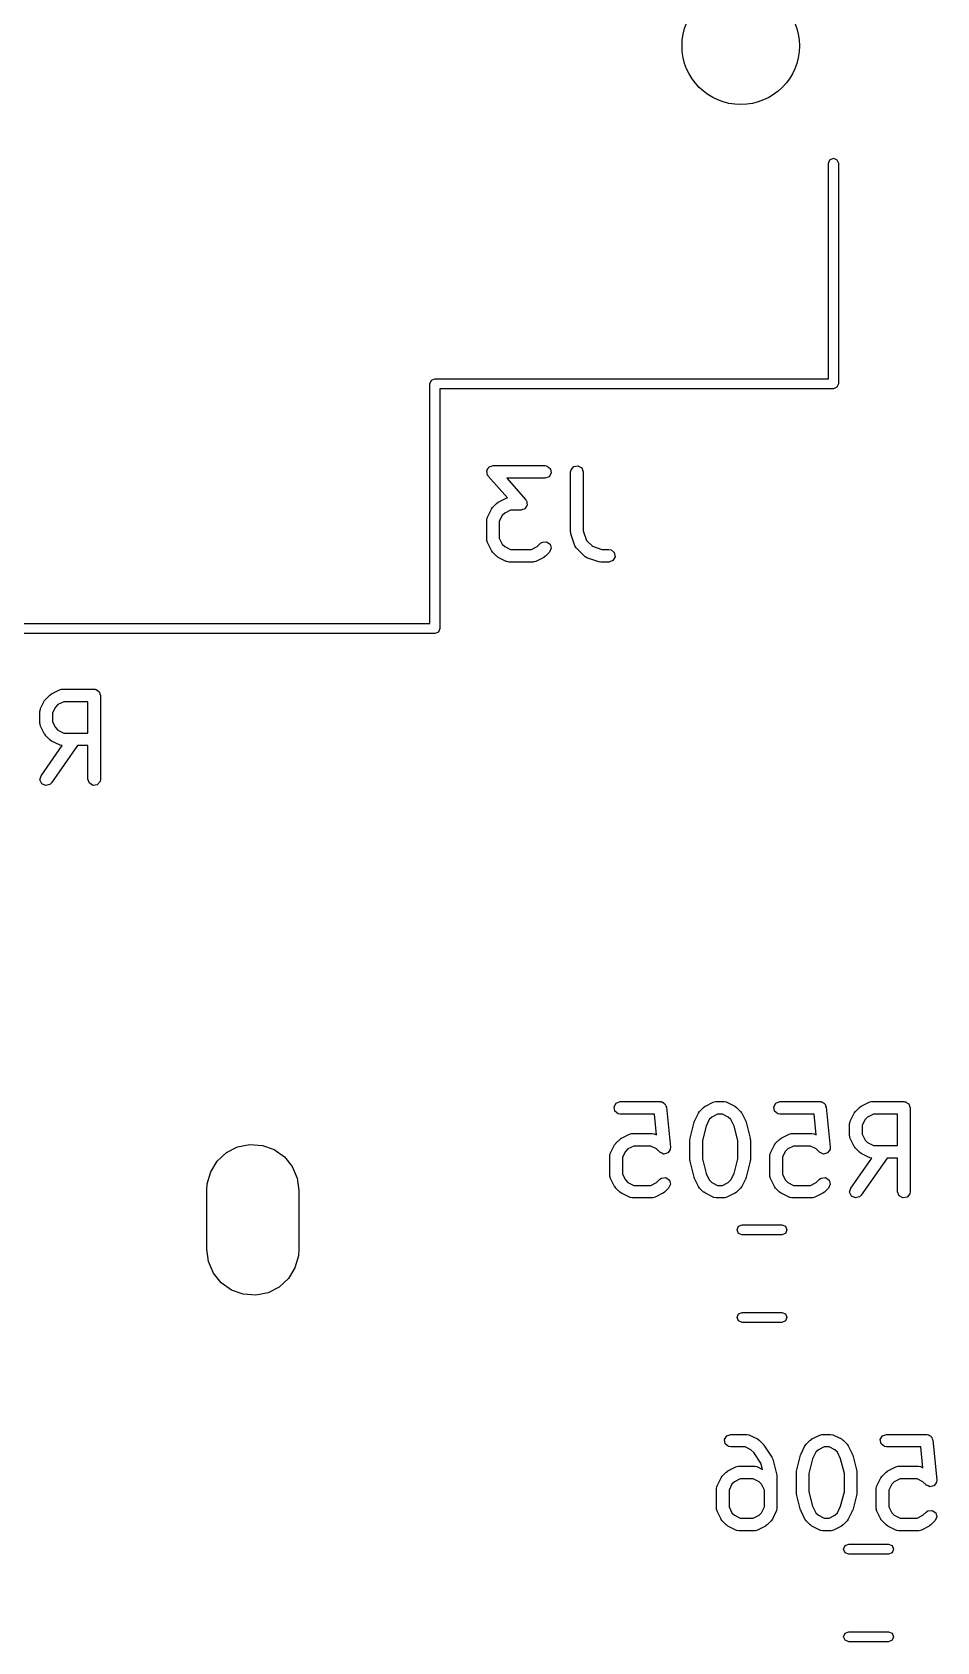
# Model space of a CAD drawing. Extents: x 109 to 192, y -153 to -42.
# Drawn here: x 122.11 to 132.89, y -81.35 to -62.15 of the extents above; entities that cross this region are included whole.
import ezdxf

# ---------------------------------------------------------------- set-up
doc = ezdxf.new("R2010")
doc.units = 0
doc.layers.add('BLACK', color=7, linetype='CONTINUOUS')

msp = doc.modelspace()

# ---------------------------------------------------------------- linework, layer by layer
at = {"layer": 'BLACK', "linetype": 'CONTINUOUS'}
for p, q in [((131.601, -63.715), (131.619, -63.6726)), ((131.601, -66.285), (131.601, -63.715)), ((131.619, -63.6726), (131.661, -63.655)), ((131.661, -63.655), (131.703, -63.6726)), ((131.703, -63.6726), (131.721, -63.715)), ((131.721, -63.715), (131.721, -66.345)), ((126.851, -66.345), (126.869, -66.3026)), ((126.851, -69.205), (126.851, -66.345)), ((126.869, -66.3026), (126.911, -66.285)), ((126.911, -66.285), (131.601, -66.285)), ((131.661, -66.405), (126.971, -66.405)), ((126.971, -66.405), (126.971, -69.265)), ((131.703, -66.3874), (131.661, -66.405)), ((131.721, -66.345), (131.703, -66.3874)), ((127.529, -67.3844), (127.532, -67.3792)), ((127.533, -67.4043), (127.529, -67.3844)), ((127.532, -67.3732), (127.545, -67.3574)), ((127.532, -67.3792), (127.532, -67.3732)), ((127.545, -67.3574), (127.555, -67.3399)), ((127.555, -67.3399), (127.561, -67.3379)), ((127.561, -67.3379), (127.564, -67.3332)), ((127.564, -67.3332), (127.584, -67.3293)), ((127.584, -67.3293), (127.603, -67.3224)), ((127.603, -67.3224), (128.222, -67.3224)), ((128.222, -67.3224), (128.248, -67.3269)), ((128.248, -67.3269), (128.287, -67.3599)), ((128.287, -67.3599), (128.296, -67.4104)), ((128.528, -67.3974), (128.533, -67.3717)), ((128.528, -68.1117), (128.528, -67.3974)), ((128.533, -67.3717), (128.566, -67.3324)), ((128.566, -67.3324), (128.616, -67.3235)), ((128.616, -67.3235), (128.661, -67.3492)), ((128.661, -67.3492), (128.678, -67.3974)), ((128.678, -67.3974), (128.678, -68.0995)), ((127.533, -67.4245), (127.533, -67.4043)), ((127.538, -67.4318), (127.533, -67.4245)), ((127.538, -67.4349), (127.538, -67.4318)), ((127.541, -67.4371), (127.538, -67.4349)), ((127.547, -67.4468), (127.541, -67.4371)), ((127.775, -67.707), (127.547, -67.4468)), ((128.222, -67.4724), (127.769, -67.4724)), ((127.769, -67.4724), (127.993, -67.7289)), ((128.271, -67.4548), (128.222, -67.4724)), ((128.296, -67.4104), (128.271, -67.4548)), ((127.598, -67.8205), (127.646, -67.7729)), ((127.646, -67.7729), (127.664, -67.7601)), ((127.664, -67.7601), (127.665, -67.7589)), ((127.665, -67.7589), (127.76, -67.7113)), ((127.76, -67.7113), (127.775, -67.707)), ((127.993, -67.7289), (127.999, -67.7386)), ((127.999, -67.7386), (128.002, -67.7408)), ((128.002, -67.7408), (128.002, -67.7439)), ((128.002, -67.7439), (128.007, -67.7512)), ((128.007, -67.7512), (128.007, -67.7714)), ((128.007, -67.7714), (128.011, -67.7914)), ((127.528, -67.9688), (127.533, -67.9432)), ((127.528, -68.2069), (127.528, -67.9688)), ((127.533, -67.9432), (127.536, -67.9397)), ((127.536, -67.9353), (127.584, -67.84)), ((127.536, -67.9397), (127.536, -67.9353)), ((127.584, -67.84), (127.597, -67.822)), ((127.597, -67.822), (127.598, -67.8205)), ((127.713, -67.918), (127.678, -67.9865)), ((127.743, -67.8876), (127.713, -67.918)), ((127.812, -67.8533), (127.743, -67.8876)), ((127.937, -67.8533), (127.812, -67.8533)), ((127.956, -67.8464), (127.937, -67.8533)), ((127.976, -67.8425), (127.956, -67.8464)), ((127.979, -67.8378), (127.976, -67.8425)), ((127.985, -67.8358), (127.979, -67.8378)), ((127.995, -67.8183), (127.985, -67.8358)), ((128.008, -67.8025), (127.995, -67.8183)), ((128.011, -67.7914), (128.008, -67.7965)), ((128.008, -67.7965), (128.008, -67.8025)), ((127.678, -67.9865), (127.678, -68.1892)), ((128.529, -68.1132), (128.528, -68.1117)), ((128.532, -68.1354), (128.529, -68.1132)), ((128.58, -68.2782), (128.532, -68.1354)), ((128.678, -68.0995), (128.717, -68.214)), ((127.53, -68.2111), (127.528, -68.2069)), ((127.529, -68.2155), (127.53, -68.2111)), ((127.536, -68.2404), (127.529, -68.2155)), ((127.584, -68.3357), (127.536, -68.2404)), ((127.585, -68.3368), (127.584, -68.3357)), ((127.598, -68.3552), (127.585, -68.3368)), ((127.646, -68.4028), (127.598, -68.3552)), ((127.678, -68.1892), (127.713, -68.2577)), ((127.713, -68.2577), (127.743, -68.2881)), ((127.743, -68.2881), (127.812, -68.3224)), ((127.812, -68.3224), (128.062, -68.3224)), ((128.062, -68.3224), (128.13, -68.2881)), ((128.13, -68.2881), (128.169, -68.2491)), ((128.169, -68.2491), (128.191, -68.2342)), ((128.191, -68.2342), (128.242, -68.2297)), ((128.275, -68.3552), (128.228, -68.4028)), ((128.242, -68.2297), (128.284, -68.2591)), ((128.297, -68.3087), (128.275, -68.3552)), ((128.284, -68.2591), (128.297, -68.3087)), ((128.583, -68.2818), (128.58, -68.2782)), ((128.583, -68.2862), (128.583, -68.2818)), ((128.598, -68.3076), (128.583, -68.2862)), ((128.693, -68.4028), (128.598, -68.3076)), ((128.717, -68.214), (128.787, -68.2842)), ((128.787, -68.2842), (128.901, -68.3224)), ((128.901, -68.3224), (128.984, -68.3224)), ((128.984, -68.3224), (129.01, -68.3269)), ((129.01, -68.3269), (129.049, -68.3599)), ((129.049, -68.3599), (129.058, -68.4104)), ((127.647, -68.4035), (127.646, -68.4028)), ((127.665, -68.4168), (127.647, -68.4035)), ((127.76, -68.4645), (127.665, -68.4168)), ((127.765, -68.465), (127.76, -68.4645)), ((127.768, -68.4679), (127.765, -68.465)), ((127.794, -68.4724), (127.768, -68.4679)), ((128.08, -68.4724), (127.794, -68.4724)), ((128.084, -68.4708), (128.08, -68.4724)), ((128.088, -68.4719), (128.084, -68.4708)), ((128.113, -68.4645), (128.088, -68.4719)), ((128.208, -68.4168), (128.113, -68.4645)), ((128.209, -68.4157), (128.208, -68.4168)), ((128.228, -68.4028), (128.209, -68.4157)), ((128.697, -68.4047), (128.693, -68.4028)), ((128.7, -68.4085), (128.697, -68.4047)), ((128.722, -68.4209), (128.7, -68.4085)), ((128.865, -68.4685), (128.722, -68.4209)), ((128.867, -68.4685), (128.865, -68.4685)), ((128.889, -68.4724), (128.867, -68.4685)), ((128.984, -68.4724), (128.889, -68.4724)), ((129.032, -68.4548), (128.984, -68.4724)), ((129.058, -68.4104), (129.032, -68.4548)), ((118.031, -69.205), (126.851, -69.205)), ((126.953, -69.3074), (126.911, -69.325)), ((126.971, -69.265), (126.953, -69.3074)), ((126.911, -69.325), (118.011, -69.325)), ((122.272, -70.1066), (122.319, -70.059)), ((122.319, -70.059), (122.338, -70.0461)), ((122.338, -70.0461), (122.339, -70.0449)), ((122.339, -70.0449), (122.434, -69.9973)), ((122.434, -69.9973), (122.459, -69.9899)), ((122.459, -69.9899), (122.463, -69.9909)), ((122.463, -69.9909), (122.468, -69.9894)), ((122.468, -69.9894), (122.848, -69.9894)), ((122.848, -69.9894), (122.858, -69.9911)), ((122.858, -69.9911), (122.861, -69.9905)), ((122.861, -69.9905), (122.864, -69.9922)), ((122.864, -69.9922), (122.874, -69.9939)), ((122.874, -69.9939), (122.889, -70.0064)), ((122.889, -70.0064), (122.906, -70.0162)), ((122.906, -70.0162), (122.908, -70.0225)), ((122.908, -70.0225), (122.913, -70.0269)), ((122.913, -70.0269), (122.917, -70.0461)), ((122.917, -70.0461), (122.923, -70.0644)), ((122.923, -70.0644), (122.923, -71.0644)), ((122.202, -70.2549), (122.207, -70.2292)), ((122.202, -70.3977), (122.202, -70.2549)), ((122.207, -70.2292), (122.209, -70.2258)), ((122.209, -70.2258), (122.21, -70.2213)), ((122.21, -70.2213), (122.258, -70.1261)), ((122.258, -70.1261), (122.271, -70.1081)), ((122.271, -70.1081), (122.272, -70.1066)), ((122.386, -70.204), (122.352, -70.2726)), ((122.352, -70.2726), (122.352, -70.38)), ((122.417, -70.1736), (122.386, -70.204)), ((122.485, -70.1394), (122.417, -70.1736)), ((122.773, -70.1394), (122.485, -70.1394)), ((122.773, -70.5132), (122.773, -70.1394)), ((122.204, -70.4019), (122.202, -70.3977)), ((122.203, -70.4063), (122.204, -70.4019)), ((122.21, -70.4313), (122.203, -70.4063)), ((122.258, -70.5265), (122.21, -70.4313)), ((122.352, -70.38), (122.386, -70.4485)), ((122.386, -70.4485), (122.417, -70.4789)), ((122.216, -71.0214), (122.466, -70.663)), ((122.259, -70.5276), (122.258, -70.5265)), ((122.272, -70.546), (122.259, -70.5276)), ((122.319, -70.5936), (122.272, -70.546)), ((122.321, -70.5943), (122.319, -70.5936)), ((122.339, -70.6077), (122.321, -70.5943)), ((122.649, -70.6632), (122.338, -71.1074)), ((122.434, -70.6553), (122.339, -70.6077)), ((122.417, -70.4789), (122.485, -70.5132)), ((122.438, -70.6558), (122.434, -70.6553)), ((122.442, -70.6587), (122.438, -70.6558)), ((122.466, -70.663), (122.442, -70.6587)), ((122.485, -70.5132), (122.773, -70.5132)), ((122.773, -70.6632), (122.649, -70.6632)), ((122.773, -71.0644), (122.773, -70.6632)), ((122.202, -71.0709), (122.216, -71.0214)), ((122.224, -71.1174), (122.202, -71.0709)), ((122.271, -71.1391), (122.224, -71.1174)), ((122.32, -71.1258), (122.271, -71.1391)), ((122.338, -71.1074), (122.32, -71.1258)), ((122.791, -71.1126), (122.773, -71.0644)), ((122.835, -71.1382), (122.791, -71.1126)), ((122.886, -71.1293), (122.835, -71.1382)), ((122.919, -71.09), (122.886, -71.1293)), ((122.923, -71.0644), (122.919, -71.09)), ((129.046, -74.9714), (129.071, -74.9269)), ((129.055, -75.0219), (129.046, -74.9714)), ((129.094, -75.0549), (129.055, -75.0219)), ((129.071, -74.9269), (129.12, -74.9094)), ((129.12, -75.0594), (129.094, -75.0549)), ((129.12, -74.9094), (129.596, -74.9094)), ((129.528, -75.0594), (129.12, -75.0594)), ((129.553, -75.3076), (129.528, -75.0594)), ((129.596, -74.9094), (129.6, -74.9101)), ((129.6, -74.9101), (129.601, -74.9096)), ((129.601, -74.9096), (129.604, -74.9109)), ((129.604, -74.9109), (129.621, -74.9139)), ((129.621, -74.9139), (129.634, -74.9241)), ((129.634, -74.9241), (129.648, -74.9307)), ((129.648, -74.9307), (129.653, -74.9401)), ((129.653, -74.9401), (129.661, -74.9469)), ((129.661, -74.9469), (129.663, -74.9626)), ((129.663, -74.9626), (129.67, -74.9769)), ((129.67, -74.9769), (129.718, -75.4531)), ((130.005, -75.1413), (130.052, -75.0461)), ((130.052, -75.0461), (130.066, -75.0281)), ((130.066, -75.0266), (130.114, -74.979)), ((130.066, -75.0281), (130.066, -75.0266)), ((130.114, -74.979), (130.132, -74.9661)), ((130.132, -74.9661), (130.134, -74.9649)), ((130.134, -74.9649), (130.229, -74.9173)), ((130.28, -75.0594), (130.212, -75.0936)), ((130.229, -74.9173), (130.254, -74.9099)), ((130.254, -74.9099), (130.258, -74.9109)), ((130.258, -74.9109), (130.262, -74.9094)), ((130.262, -74.9094), (130.358, -74.9094)), ((130.34, -75.0594), (130.28, -75.0594)), ((130.408, -75.0936), (130.34, -75.0594)), ((130.358, -74.9094), (130.383, -74.9139)), ((130.383, -74.9139), (130.387, -74.9168)), ((130.387, -74.9168), (130.391, -74.9173)), ((130.391, -74.9173), (130.486, -74.9649)), ((130.486, -74.9649), (130.504, -74.9783)), ((130.504, -74.9783), (130.506, -74.979)), ((130.506, -74.979), (130.554, -75.0266)), ((130.554, -75.0266), (130.566, -75.045)), ((130.566, -75.045), (130.568, -75.0461)), ((130.568, -75.0461), (130.615, -75.1413)), ((130.95, -74.9714), (130.976, -74.9269)), ((130.959, -75.0219), (130.95, -74.9714)), ((130.999, -75.0549), (130.959, -75.0219)), ((130.976, -74.9269), (131.024, -74.9094)), ((131.024, -75.0594), (130.999, -75.0549)), ((131.024, -74.9094), (131.5, -74.9094)), ((131.433, -75.0594), (131.024, -75.0594)), ((131.457, -75.3076), (131.433, -75.0594)), ((131.5, -74.9094), (131.504, -74.9101)), ((131.504, -74.9101), (131.506, -74.9096)), ((131.506, -74.9096), (131.509, -74.9109)), ((131.509, -74.9109), (131.526, -74.9139)), ((131.526, -74.9139), (131.538, -74.9241)), ((131.538, -74.9241), (131.553, -74.9307)), ((131.553, -74.9307), (131.557, -74.9401)), ((131.557, -74.9401), (131.565, -74.9469)), ((131.565, -74.9469), (131.568, -74.9626)), ((131.568, -74.9626), (131.575, -74.9769)), ((131.575, -74.9769), (131.623, -75.4531)), ((131.862, -75.1413), (131.91, -75.0461)), ((131.91, -75.0461), (131.923, -75.0281)), ((131.923, -75.0281), (131.924, -75.0266)), ((131.924, -75.0266), (131.971, -74.979)), ((131.971, -74.979), (131.99, -74.9661)), ((131.99, -74.9661), (131.991, -74.9649)), ((131.991, -74.9649), (132.086, -74.9173)), ((132.137, -75.0594), (132.069, -75.0936)), ((132.086, -74.9173), (132.111, -74.9099)), ((132.111, -74.9099), (132.115, -74.9109)), ((132.115, -74.9109), (132.12, -74.9094)), ((132.12, -74.9094), (132.5, -74.9094)), ((132.425, -75.0594), (132.137, -75.0594)), ((132.425, -75.4332), (132.425, -75.0594)), ((132.5, -74.9094), (132.51, -74.9111)), ((132.51, -74.9111), (132.513, -74.9105)), ((132.513, -74.9105), (132.516, -74.9122)), ((132.516, -74.9122), (132.526, -74.9139)), ((132.526, -74.9139), (132.541, -74.9264)), ((132.541, -74.9264), (132.558, -74.9362)), ((132.558, -74.9362), (132.56, -74.9425)), ((132.56, -74.9425), (132.565, -74.9469)), ((132.565, -74.9469), (132.569, -74.9661)), ((132.569, -74.9661), (132.575, -74.9844)), ((132.575, -74.9844), (132.575, -75.9844)), ((129.952, -75.3471), (129.999, -75.1567)), ((129.999, -75.1567), (130.004, -75.1448)), ((130.004, -75.1448), (130.005, -75.1413)), ((130.143, -75.201), (130.099, -75.3746)), ((130.181, -75.124), (130.143, -75.201)), ((130.212, -75.0936), (130.181, -75.124)), ((130.439, -75.124), (130.408, -75.0936)), ((130.477, -75.201), (130.439, -75.124)), ((130.521, -75.3746), (130.477, -75.201)), ((130.615, -75.1413), (130.619, -75.1537)), ((130.619, -75.1537), (130.621, -75.1567)), ((130.621, -75.1567), (130.668, -75.3471)), ((131.854, -75.1749), (131.859, -75.1492)), ((131.854, -75.3177), (131.854, -75.1749)), ((131.859, -75.1492), (131.861, -75.1458)), ((131.861, -75.1458), (131.862, -75.1413)), ((132.038, -75.124), (132.004, -75.1926)), ((132.004, -75.1926), (132.004, -75.3)), ((132.069, -75.0936), (132.038, -75.124)), ((124.426, -75.5184), (124.559, -75.4506)), ((124.559, -75.4506), (124.705, -75.4211)), ((124.705, -75.4211), (124.854, -75.432)), ((124.854, -75.432), (124.995, -75.4826)), ((129.005, -75.5223), (129.052, -75.427)), ((129.052, -75.427), (129.066, -75.409)), ((129.066, -75.4075), (129.114, -75.3599)), ((129.066, -75.409), (129.066, -75.4075)), ((129.114, -75.3599), (129.132, -75.3471)), ((129.132, -75.3471), (129.134, -75.3459)), ((129.134, -75.3459), (129.229, -75.2983)), ((129.28, -75.4403), (129.212, -75.4746)), ((129.229, -75.2983), (129.254, -75.2908)), ((129.254, -75.2908), (129.258, -75.2919)), ((129.258, -75.2919), (129.262, -75.2903)), ((129.262, -75.2903), (129.5, -75.2903)), ((129.483, -75.4403), (129.28, -75.4403)), ((129.551, -75.4746), (129.483, -75.4403)), ((129.5, -75.2903), (129.526, -75.2949)), ((129.526, -75.2949), (129.53, -75.2977)), ((129.53, -75.2977), (129.534, -75.2983)), ((129.534, -75.2983), (129.553, -75.3076)), ((129.718, -75.4531), (129.716, -75.4791)), ((129.949, -75.3653), (129.952, -75.3506)), ((129.949, -75.6034), (129.949, -75.3653)), ((129.952, -75.3506), (129.952, -75.3471)), ((130.099, -75.3746), (130.099, -75.5942)), ((130.521, -75.5942), (130.521, -75.3746)), ((130.668, -75.3471), (130.67, -75.3621)), ((130.67, -75.3621), (130.671, -75.3653)), ((130.671, -75.3653), (130.671, -75.6034)), ((130.91, -75.5223), (130.957, -75.427)), ((130.957, -75.427), (130.971, -75.409)), ((130.971, -75.4075), (131.019, -75.3599)), ((130.971, -75.409), (130.971, -75.4075)), ((131.019, -75.3599), (131.037, -75.3471)), ((131.037, -75.3471), (131.038, -75.3459)), ((131.038, -75.3459), (131.134, -75.2983)), ((131.185, -75.4403), (131.116, -75.4746)), ((131.134, -75.2983), (131.159, -75.2908)), ((131.159, -75.2908), (131.163, -75.2919)), ((131.163, -75.2919), (131.167, -75.2903)), ((131.167, -75.2903), (131.405, -75.2903)), ((131.388, -75.4403), (131.185, -75.4403)), ((131.456, -75.4746), (131.388, -75.4403)), ((131.405, -75.2903), (131.431, -75.2949)), ((131.431, -75.2949), (131.434, -75.2977)), ((131.434, -75.2977), (131.439, -75.2983)), ((131.439, -75.2983), (131.457, -75.3076)), ((131.623, -75.4531), (131.621, -75.4791)), ((131.856, -75.3219), (131.854, -75.3177)), ((131.855, -75.3263), (131.856, -75.3219)), ((131.862, -75.3513), (131.855, -75.3263)), ((131.91, -75.4465), (131.862, -75.3513)), ((131.911, -75.4476), (131.91, -75.4465)), ((131.924, -75.466), (131.911, -75.4476)), ((131.971, -75.5136), (131.924, -75.466)), ((132.004, -75.3), (132.038, -75.3685)), ((132.038, -75.3685), (132.069, -75.3989)), ((132.069, -75.3989), (132.137, -75.4332)), ((132.137, -75.4332), (132.425, -75.4332)), ((124.238, -75.7463), (124.316, -75.6194)), ((124.316, -75.6194), (124.426, -75.5184)), ((124.995, -75.4826), (125.117, -75.5691)), ((125.117, -75.5691), (125.21, -75.6851)), ((128.997, -75.5558), (129.001, -75.5302)), ((128.997, -75.7939), (128.997, -75.5558)), ((129.001, -75.5302), (129.004, -75.5267)), ((129.004, -75.5267), (129.005, -75.5223)), ((129.181, -75.505), (129.147, -75.5735)), ((129.147, -75.5735), (129.147, -75.7762)), ((129.212, -75.4746), (129.181, -75.505)), ((129.59, -75.5136), (129.551, -75.4746)), ((129.591, -75.5138), (129.59, -75.5136)), ((129.591, -75.5143), (129.591, -75.5138)), ((129.614, -75.5246), (129.591, -75.5143)), ((129.637, -75.5353), (129.614, -75.5246)), ((129.638, -75.5354), (129.637, -75.5352)), ((129.637, -75.5352), (129.637, -75.5353)), ((129.662, -75.5285), (129.638, -75.5354)), ((129.686, -75.522), (129.662, -75.5285)), ((129.687, -75.5216), (129.686, -75.522)), ((129.701, -75.5006), (129.687, -75.5215)), ((129.687, -75.5215), (129.687, -75.5216)), ((129.716, -75.48), (129.701, -75.5006)), ((129.716, -75.4791), (129.716, -75.4795)), ((129.716, -75.4795), (129.716, -75.48)), ((129.95, -75.6067), (129.949, -75.6034)), ((129.952, -75.6216), (129.95, -75.6067)), ((129.999, -75.8121), (129.952, -75.6216)), ((130.099, -75.5942), (130.143, -75.7677)), ((130.477, -75.7677), (130.521, -75.5942)), ((130.668, -75.6216), (130.621, -75.8121)), ((130.671, -75.6034), (130.668, -75.6182)), ((130.668, -75.6182), (130.668, -75.6216)), ((130.902, -75.5558), (130.906, -75.5302)), ((130.902, -75.7939), (130.902, -75.5558)), ((130.906, -75.5302), (130.909, -75.5267)), ((130.909, -75.5267), (130.91, -75.5223)), ((131.086, -75.505), (131.052, -75.5735)), ((131.052, -75.5735), (131.052, -75.7762)), ((131.116, -75.4746), (131.086, -75.505)), ((131.495, -75.5136), (131.456, -75.4746)), ((131.496, -75.5138), (131.495, -75.5136)), ((131.496, -75.5143), (131.496, -75.5138)), ((131.519, -75.5246), (131.496, -75.5143)), ((131.542, -75.5353), (131.519, -75.5246)), ((131.567, -75.5285), (131.542, -75.5354)), ((131.542, -75.5354), (131.542, -75.5352)), ((131.542, -75.5352), (131.542, -75.5353)), ((131.591, -75.522), (131.567, -75.5285)), ((131.592, -75.5215), (131.591, -75.5216)), ((131.591, -75.5216), (131.591, -75.522)), ((131.606, -75.5006), (131.592, -75.5215)), ((131.621, -75.48), (131.606, -75.5006)), ((131.621, -75.4791), (131.62, -75.4795)), ((131.62, -75.4795), (131.621, -75.48)), ((131.868, -75.9414), (132.118, -75.583)), ((131.973, -75.5143), (131.971, -75.5136)), ((131.991, -75.5277), (131.973, -75.5143)), ((132.301, -75.5832), (131.99, -76.0274)), ((132.086, -75.5753), (131.991, -75.5277)), ((132.09, -75.5758), (132.086, -75.5753)), ((132.094, -75.5787), (132.09, -75.5758)), ((132.118, -75.583), (132.094, -75.5787)), ((132.425, -75.5832), (132.301, -75.5832)), ((132.425, -75.9844), (132.425, -75.5832)), ((124.196, -75.8897), (124.238, -75.7463)), ((125.21, -75.6851), (125.27, -75.8221)), ((125.27, -75.8221), (125.29, -75.97)), ((128.998, -75.7981), (128.997, -75.7939)), ((128.997, -75.8025), (128.998, -75.7981)), ((129.005, -75.8274), (128.997, -75.8025)), ((129.052, -75.9227), (129.005, -75.8274)), ((129.147, -75.7762), (129.181, -75.8447)), ((129.181, -75.8447), (129.212, -75.8751)), ((129.551, -75.8751), (129.59, -75.8361)), ((129.59, -75.8361), (129.612, -75.8212)), ((129.612, -75.8212), (129.663, -75.8167)), ((129.663, -75.8167), (129.705, -75.8461)), ((129.705, -75.8461), (129.718, -75.8957)), ((130.001, -75.815), (129.999, -75.8121)), ((130.005, -75.8274), (130.001, -75.815)), ((130.052, -75.9227), (130.005, -75.8274)), ((130.143, -75.7677), (130.181, -75.8447)), ((130.181, -75.8447), (130.212, -75.8751)), ((130.408, -75.8751), (130.439, -75.8447)), ((130.439, -75.8447), (130.477, -75.7677)), ((130.615, -75.8274), (130.568, -75.9227)), ((130.616, -75.8239), (130.615, -75.8274)), ((130.621, -75.8121), (130.616, -75.8239)), ((130.903, -75.7981), (130.902, -75.7939)), ((130.902, -75.8025), (130.903, -75.7981)), ((130.91, -75.8274), (130.902, -75.8025)), ((130.957, -75.9227), (130.91, -75.8274)), ((131.052, -75.7762), (131.086, -75.8447)), ((131.086, -75.8447), (131.116, -75.8751)), ((131.456, -75.8751), (131.495, -75.8361)), ((131.495, -75.8361), (131.516, -75.8212)), ((131.516, -75.8212), (131.568, -75.8167)), ((131.568, -75.8167), (131.61, -75.8461)), ((131.61, -75.8461), (131.623, -75.8957)), ((124.19, -75.97), (124.196, -75.8897)), ((124.19, -76.67), (124.19, -75.97)), ((125.29, -75.97), (125.29, -76.67)), ((129.054, -75.9238), (129.052, -75.9227)), ((129.066, -75.9422), (129.054, -75.9238)), ((129.114, -75.9898), (129.066, -75.9422)), ((129.116, -75.9905), (129.114, -75.9898)), ((129.134, -76.0038), (129.116, -75.9905)), ((129.229, -76.0515), (129.134, -76.0038)), ((129.212, -75.8751), (129.28, -75.9094)), ((129.28, -75.9094), (129.483, -75.9094)), ((129.483, -75.9094), (129.551, -75.8751)), ((129.629, -76.0038), (129.534, -76.0515)), ((129.63, -76.0027), (129.629, -76.0038)), ((129.649, -75.9898), (129.63, -76.0027)), ((129.696, -75.9422), (129.649, -75.9898)), ((129.718, -75.8957), (129.696, -75.9422)), ((130.054, -75.9238), (130.052, -75.9227)), ((130.066, -75.9422), (130.054, -75.9238)), ((130.114, -75.9898), (130.066, -75.9422)), ((130.116, -75.9905), (130.114, -75.9898)), ((130.134, -76.0038), (130.116, -75.9905)), ((130.229, -76.0515), (130.134, -76.0038)), ((130.212, -75.8751), (130.28, -75.9094)), ((130.28, -75.9094), (130.34, -75.9094)), ((130.34, -75.9094), (130.408, -75.8751)), ((130.486, -76.0038), (130.391, -76.0515)), ((130.488, -76.0027), (130.486, -76.0038)), ((130.506, -75.9898), (130.488, -76.0027)), ((130.554, -75.9422), (130.506, -75.9898)), ((130.568, -75.9227), (130.554, -75.9407)), ((130.554, -75.9407), (130.554, -75.9422)), ((130.958, -75.9238), (130.957, -75.9227)), ((130.971, -75.9422), (130.958, -75.9238)), ((131.019, -75.9898), (130.971, -75.9422)), ((131.02, -75.9905), (131.019, -75.9898)), ((131.038, -76.0038), (131.02, -75.9905)), ((131.134, -76.0515), (131.038, -76.0038)), ((131.116, -75.8751), (131.185, -75.9094)), ((131.185, -75.9094), (131.388, -75.9094)), ((131.388, -75.9094), (131.456, -75.8751)), ((131.534, -76.0038), (131.439, -76.0515)), ((131.535, -76.0027), (131.534, -76.0038)), ((131.554, -75.9898), (131.535, -76.0027)), ((131.601, -75.9422), (131.554, -75.9898)), ((131.623, -75.8957), (131.601, -75.9422)), ((131.854, -75.9909), (131.868, -75.9414)), ((131.876, -76.0374), (131.854, -75.9909)), ((131.923, -76.0591), (131.876, -76.0374)), ((131.99, -76.0274), (131.972, -76.0458)), ((132.443, -76.0326), (132.425, -75.9844)), ((132.487, -76.0582), (132.443, -76.0326)), ((132.571, -76.01), (132.538, -76.0493)), ((132.575, -75.9844), (132.571, -76.01)), ((129.233, -76.052), (129.229, -76.0515)), ((129.237, -76.0549), (129.233, -76.052)), ((129.262, -76.0594), (129.237, -76.0549)), ((129.5, -76.0594), (129.262, -76.0594)), ((129.505, -76.0578), (129.5, -76.0594)), ((129.509, -76.0589), (129.505, -76.0578)), ((129.534, -76.0515), (129.509, -76.0589)), ((130.233, -76.052), (130.229, -76.0515)), ((130.237, -76.0549), (130.233, -76.052)), ((130.262, -76.0594), (130.237, -76.0549)), ((130.358, -76.0594), (130.262, -76.0594)), ((130.362, -76.0578), (130.358, -76.0594)), ((130.366, -76.0589), (130.362, -76.0578)), ((130.391, -76.0515), (130.366, -76.0589)), ((131.138, -76.052), (131.134, -76.0515)), ((131.141, -76.0549), (131.138, -76.052)), ((131.167, -76.0594), (131.141, -76.0549)), ((131.405, -76.0594), (131.167, -76.0594)), ((131.409, -76.0578), (131.405, -76.0594)), ((131.414, -76.0589), (131.409, -76.0578)), ((131.439, -76.0515), (131.414, -76.0589)), ((131.972, -76.0458), (131.923, -76.0591)), ((132.538, -76.0493), (132.487, -76.0582)), ((130.513, -76.4395), (130.53, -76.3971)), ((130.53, -76.3971), (130.573, -76.3795)), ((130.573, -76.3795), (131.047, -76.3795)), ((131.047, -76.3795), (131.09, -76.3971)), ((131.09, -76.3971), (131.107, -76.4395)), ((130.53, -76.4819), (130.513, -76.4395)), ((130.573, -76.4995), (130.53, -76.4819)), ((131.047, -76.4995), (130.573, -76.4995)), ((131.09, -76.4819), (131.047, -76.4995)), ((131.107, -76.4395), (131.09, -76.4819)), ((124.21, -76.8179), (124.19, -76.67)), ((125.284, -76.7503), (125.242, -76.8937)), ((125.29, -76.67), (125.284, -76.7503)), ((124.27, -76.9549), (124.21, -76.8179)), ((124.363, -77.0709), (124.27, -76.9549)), ((125.242, -76.8937), (125.164, -77.0206)), ((124.485, -77.1574), (124.363, -77.0709)), ((124.626, -77.208), (124.485, -77.1574)), ((124.921, -77.1894), (124.775, -77.2189)), ((125.054, -77.1216), (124.921, -77.1894)), ((125.164, -77.0206), (125.054, -77.1216)), ((124.775, -77.2189), (124.626, -77.208)), ((130.513, -77.4845), (130.53, -77.4421)), ((130.53, -77.5269), (130.513, -77.4845)), ((130.53, -77.4421), (130.573, -77.4245)), ((130.573, -77.5445), (130.53, -77.5269)), ((130.573, -77.4245), (131.047, -77.4245)), ((131.047, -77.5445), (130.573, -77.5445)), ((131.047, -77.4245), (131.09, -77.4421)), ((131.09, -77.5269), (131.047, -77.5445)), ((131.09, -77.4421), (131.107, -77.4845)), ((131.107, -77.4845), (131.09, -77.5269)), ((130.363, -78.9414), (130.389, -78.8969)), ((130.389, -78.8969), (130.437, -78.8794)), ((130.437, -78.8794), (130.628, -78.8794)), ((130.628, -78.8794), (130.653, -78.8839)), ((130.653, -78.8839), (130.657, -78.8868)), ((130.657, -78.8868), (130.661, -78.8873)), ((130.661, -78.8873), (130.756, -78.9349)), ((131.404, -78.9349), (131.499, -78.8873)), ((131.499, -78.8873), (131.524, -78.8799)), ((131.524, -78.8799), (131.528, -78.8809)), ((131.528, -78.8809), (131.532, -78.8794)), ((131.532, -78.8794), (131.628, -78.8794)), ((131.628, -78.8794), (131.653, -78.8839)), ((131.653, -78.8839), (131.657, -78.8868)), ((131.657, -78.8868), (131.661, -78.8873)), ((131.661, -78.8873), (131.756, -78.9349)), ((132.22, -78.9414), (132.246, -78.8969)), ((132.246, -78.8969), (132.294, -78.8794)), ((132.294, -78.8794), (132.77, -78.8794)), ((132.77, -78.8794), (132.774, -78.8801)), ((132.774, -78.8801), (132.776, -78.8796)), ((132.776, -78.8796), (132.779, -78.8809)), ((132.779, -78.8809), (132.796, -78.8839)), ((132.796, -78.8839), (132.808, -78.8941)), ((132.808, -78.8941), (132.823, -78.9007)), ((132.823, -78.9007), (132.827, -78.9101)), ((132.827, -78.9101), (132.835, -78.9169)), ((132.835, -78.9169), (132.838, -78.9326)), ((130.372, -78.9919), (130.363, -78.9414)), ((130.411, -79.0249), (130.372, -78.9919)), ((130.437, -79.0294), (130.411, -79.0249)), ((130.61, -79.0294), (130.437, -79.0294)), ((130.678, -79.0636), (130.61, -79.0294)), ((130.712, -79.0974), (130.678, -79.0636)), ((130.796, -79.2233), (130.712, -79.0974)), ((130.756, -78.9349), (130.774, -78.9483)), ((130.774, -78.9483), (130.776, -78.949)), ((130.776, -78.949), (130.824, -78.9966)), ((130.824, -78.9966), (130.83, -79.0059)), ((130.83, -79.0059), (130.833, -79.008)), ((130.833, -79.008), (130.928, -79.1509)), ((131.269, -79.1267), (131.274, -79.1148)), ((131.274, -79.1148), (131.275, -79.1113)), ((131.275, -79.1113), (131.322, -79.0161)), ((131.322, -79.0161), (131.336, -78.9981)), ((131.336, -78.9966), (131.384, -78.949)), ((131.336, -78.9981), (131.336, -78.9966)), ((131.384, -78.949), (131.402, -78.9361)), ((131.402, -78.9361), (131.404, -78.9349)), ((131.451, -79.094), (131.413, -79.171)), ((131.482, -79.0636), (131.451, -79.094)), ((131.55, -79.0294), (131.482, -79.0636)), ((131.61, -79.0294), (131.55, -79.0294)), ((131.678, -79.0636), (131.61, -79.0294)), ((131.709, -79.094), (131.678, -79.0636)), ((131.747, -79.171), (131.709, -79.094)), ((131.756, -78.9349), (131.774, -78.9483)), ((131.774, -78.9483), (131.776, -78.949)), ((131.776, -78.949), (131.824, -78.9966)), ((131.824, -78.9966), (131.836, -79.015)), ((131.836, -79.015), (131.838, -79.0161)), ((131.838, -79.0161), (131.885, -79.1113)), ((131.885, -79.1113), (131.889, -79.1237)), ((132.229, -78.9919), (132.22, -78.9414)), ((132.269, -79.0249), (132.229, -78.9919)), ((132.294, -79.0294), (132.269, -79.0249)), ((132.703, -79.0294), (132.294, -79.0294)), ((132.727, -79.2776), (132.703, -79.0294)), ((132.838, -78.9326), (132.845, -78.9469)), ((132.845, -78.9469), (132.893, -79.4231)), ((130.404, -79.3159), (130.499, -79.2683)), ((130.499, -79.2683), (130.524, -79.2608)), ((130.524, -79.2608), (130.528, -79.2619)), ((130.528, -79.2619), (130.532, -79.2603)), ((130.532, -79.2603), (130.723, -79.2603)), ((130.723, -79.2603), (130.749, -79.2649)), ((130.749, -79.2649), (130.752, -79.2677)), ((130.752, -79.2677), (130.756, -79.2683)), ((130.756, -79.2683), (130.815, -79.2974)), ((130.815, -79.2974), (130.796, -79.2233)), ((130.928, -79.1509), (130.938, -79.1739)), ((130.938, -79.1739), (130.938, -79.1743)), ((130.938, -79.1743), (130.986, -79.3648)), ((131.222, -79.3171), (131.269, -79.1267)), ((131.413, -79.171), (131.369, -79.3446)), ((131.791, -79.3446), (131.747, -79.171)), ((131.889, -79.1237), (131.891, -79.1267)), ((131.891, -79.1267), (131.938, -79.3171)), ((132.308, -79.3159), (132.404, -79.2683)), ((132.404, -79.2683), (132.429, -79.2608)), ((132.429, -79.2608), (132.433, -79.2619)), ((132.433, -79.2619), (132.437, -79.2603)), ((132.437, -79.2603), (132.675, -79.2603)), ((132.675, -79.2603), (132.701, -79.2649)), ((132.701, -79.2649), (132.704, -79.2677)), ((132.704, -79.2677), (132.709, -79.2683)), ((132.709, -79.2683), (132.727, -79.2776)), ((130.267, -79.5258), (130.271, -79.5002)), ((130.271, -79.5002), (130.274, -79.4967)), ((130.274, -79.4967), (130.275, -79.4923)), ((130.275, -79.4923), (130.322, -79.397)), ((130.322, -79.397), (130.336, -79.379)), ((130.336, -79.3775), (130.384, -79.3299)), ((130.336, -79.379), (130.336, -79.3775)), ((130.384, -79.3299), (130.402, -79.3171)), ((130.402, -79.3171), (130.404, -79.3159)), ((130.451, -79.475), (130.417, -79.5435)), ((130.482, -79.4446), (130.451, -79.475)), ((130.55, -79.4103), (130.482, -79.4446)), ((130.705, -79.4103), (130.55, -79.4103)), ((130.774, -79.4446), (130.705, -79.4103)), ((130.804, -79.475), (130.774, -79.4446)), ((130.838, -79.5435), (130.804, -79.475)), ((130.986, -79.3648), (130.987, -79.3797)), ((130.987, -79.3797), (130.988, -79.383)), ((130.988, -79.383), (130.988, -79.7639)), ((131.219, -79.3353), (131.222, -79.3206)), ((131.219, -79.5734), (131.219, -79.3353)), ((131.222, -79.3206), (131.222, -79.3171)), ((131.369, -79.3446), (131.369, -79.5642)), ((131.791, -79.5642), (131.791, -79.3446)), ((131.938, -79.3171), (131.94, -79.3321)), ((131.94, -79.3321), (131.941, -79.3353)), ((131.941, -79.3353), (131.941, -79.5734)), ((132.172, -79.5258), (132.176, -79.5002)), ((132.176, -79.5002), (132.179, -79.4967)), ((132.179, -79.4967), (132.18, -79.4923)), ((132.18, -79.4923), (132.227, -79.397)), ((132.227, -79.397), (132.241, -79.379)), ((132.241, -79.3775), (132.289, -79.3299)), ((132.241, -79.379), (132.241, -79.3775)), ((132.289, -79.3299), (132.307, -79.3171)), ((132.307, -79.3171), (132.308, -79.3159)), ((132.356, -79.475), (132.322, -79.5435)), ((132.386, -79.4446), (132.356, -79.475)), ((132.455, -79.4103), (132.386, -79.4446)), ((132.658, -79.4103), (132.455, -79.4103)), ((132.726, -79.4446), (132.658, -79.4103)), ((132.765, -79.4836), (132.726, -79.4446)), ((132.766, -79.4838), (132.765, -79.4836)), ((132.766, -79.4843), (132.766, -79.4838)), ((132.789, -79.4946), (132.766, -79.4843)), ((132.812, -79.5053), (132.789, -79.4946)), ((132.837, -79.4985), (132.812, -79.5054)), ((132.861, -79.492), (132.837, -79.4985)), ((132.862, -79.4915), (132.861, -79.4916)), ((132.861, -79.4916), (132.861, -79.492)), ((132.876, -79.4706), (132.862, -79.4915)), ((132.891, -79.45), (132.876, -79.4706)), ((132.891, -79.4491), (132.89, -79.4495)), ((132.89, -79.4495), (132.891, -79.45)), ((132.893, -79.4231), (132.891, -79.4491)), ((130.267, -79.7639), (130.267, -79.5258)), ((130.417, -79.5435), (130.417, -79.7462)), ((130.838, -79.7462), (130.838, -79.5435)), ((131.22, -79.5767), (131.219, -79.5734)), ((131.222, -79.5916), (131.22, -79.5767)), ((131.269, -79.7821), (131.222, -79.5916)), ((131.369, -79.5642), (131.413, -79.7377)), ((131.747, -79.7377), (131.791, -79.5642)), ((131.938, -79.5916), (131.891, -79.7821)), ((131.941, -79.5734), (131.938, -79.5882)), ((131.938, -79.5882), (131.938, -79.5916)), ((132.172, -79.7639), (132.172, -79.5258)), ((132.322, -79.5435), (132.322, -79.7462)), ((132.812, -79.5054), (132.812, -79.5052)), ((132.812, -79.5052), (132.812, -79.5053)), ((130.268, -79.7681), (130.267, -79.7639)), ((130.267, -79.7725), (130.268, -79.7681)), ((130.275, -79.7974), (130.267, -79.7725)), ((130.322, -79.8927), (130.275, -79.7974)), ((130.417, -79.7462), (130.451, -79.8147)), ((130.451, -79.8147), (130.482, -79.8451)), ((130.482, -79.8451), (130.55, -79.8794)), ((130.55, -79.8794), (130.705, -79.8794)), ((130.705, -79.8794), (130.774, -79.8451)), ((130.774, -79.8451), (130.804, -79.8147)), ((130.804, -79.8147), (130.838, -79.7462)), ((130.98, -79.7974), (130.933, -79.8927)), ((130.981, -79.793), (130.98, -79.7974)), ((130.984, -79.7896), (130.981, -79.793)), ((130.988, -79.7639), (130.984, -79.7896)), ((131.271, -79.785), (131.269, -79.7821)), ((131.275, -79.7974), (131.271, -79.785)), ((131.322, -79.8927), (131.275, -79.7974)), ((131.413, -79.7377), (131.451, -79.8147)), ((131.451, -79.8147), (131.482, -79.8451)), ((131.482, -79.8451), (131.55, -79.8794)), ((131.55, -79.8794), (131.61, -79.8794)), ((131.61, -79.8794), (131.678, -79.8451)), ((131.678, -79.8451), (131.709, -79.8147)), ((131.709, -79.8147), (131.747, -79.7377)), ((131.885, -79.7974), (131.838, -79.8927)), ((131.886, -79.7939), (131.885, -79.7974)), ((131.891, -79.7821), (131.886, -79.7939)), ((132.173, -79.7681), (132.172, -79.7639)), ((132.172, -79.7725), (132.173, -79.7681)), ((132.18, -79.7974), (132.172, -79.7725)), ((132.227, -79.8927), (132.18, -79.7974)), ((132.322, -79.7462), (132.356, -79.8147)), ((132.356, -79.8147), (132.386, -79.8451)), ((132.386, -79.8451), (132.455, -79.8794)), ((132.455, -79.8794), (132.658, -79.8794)), ((132.658, -79.8794), (132.726, -79.8451)), ((132.726, -79.8451), (132.765, -79.8061)), ((132.765, -79.8061), (132.786, -79.7912)), ((132.786, -79.7912), (132.838, -79.7867)), ((132.838, -79.7867), (132.88, -79.8161)), ((132.893, -79.8657), (132.871, -79.9122)), ((132.88, -79.8161), (132.893, -79.8657)), ((130.324, -79.8938), (130.322, -79.8927)), ((130.336, -79.9122), (130.324, -79.8938)), ((130.384, -79.9598), (130.336, -79.9122)), ((130.386, -79.9605), (130.384, -79.9598)), ((130.404, -79.9738), (130.386, -79.9605)), ((130.499, -80.0215), (130.404, -79.9738)), ((130.503, -80.022), (130.499, -80.0215)), ((130.507, -80.0249), (130.503, -80.022)), ((130.532, -80.0294), (130.507, -80.0249)), ((130.723, -80.0294), (130.532, -80.0294)), ((130.727, -80.0278), (130.723, -80.0294)), ((130.731, -80.0289), (130.727, -80.0278)), ((130.756, -80.0215), (130.731, -80.0289)), ((130.852, -79.9738), (130.756, -80.0215)), ((130.853, -79.9727), (130.852, -79.9738)), ((130.871, -79.9598), (130.853, -79.9727)), ((130.919, -79.9122), (130.871, -79.9598)), ((130.933, -79.8927), (130.919, -79.9107)), ((130.919, -79.9107), (130.919, -79.9122)), ((131.324, -79.8938), (131.322, -79.8927)), ((131.336, -79.9122), (131.324, -79.8938)), ((131.384, -79.9598), (131.336, -79.9122)), ((131.386, -79.9605), (131.384, -79.9598)), ((131.404, -79.9738), (131.386, -79.9605)), ((131.499, -80.0215), (131.404, -79.9738)), ((131.503, -80.022), (131.499, -80.0215)), ((131.507, -80.0249), (131.503, -80.022)), ((131.532, -80.0294), (131.507, -80.0249)), ((131.628, -80.0294), (131.532, -80.0294)), ((131.632, -80.0278), (131.628, -80.0294)), ((131.636, -80.0289), (131.632, -80.0278)), ((131.661, -80.0215), (131.636, -80.0289)), ((131.756, -79.9738), (131.661, -80.0215)), ((131.758, -79.9727), (131.756, -79.9738)), ((131.776, -79.9598), (131.758, -79.9727)), ((131.824, -79.9122), (131.776, -79.9598)), ((131.838, -79.8927), (131.824, -79.9107)), ((131.824, -79.9107), (131.824, -79.9122)), ((132.228, -79.8938), (132.227, -79.8927)), ((132.241, -79.9122), (132.228, -79.8938)), ((132.289, -79.9598), (132.241, -79.9122)), ((132.29, -79.9605), (132.289, -79.9598)), ((132.308, -79.9738), (132.29, -79.9605)), ((132.404, -80.0215), (132.308, -79.9738)), ((132.408, -80.022), (132.404, -80.0215)), ((132.411, -80.0249), (132.408, -80.022)), ((132.437, -80.0294), (132.411, -80.0249)), ((132.675, -80.0294), (132.437, -80.0294)), ((132.679, -80.0278), (132.675, -80.0294)), ((132.684, -80.0289), (132.679, -80.0278)), ((132.709, -80.0215), (132.684, -80.0289)), ((132.804, -79.9738), (132.709, -80.0215)), ((132.805, -79.9727), (132.804, -79.9738)), ((132.824, -79.9598), (132.805, -79.9727)), ((132.871, -79.9122), (132.824, -79.9598)), ((131.783, -80.2495), (131.8, -80.2071)), ((131.8, -80.2919), (131.783, -80.2495)), ((131.8, -80.2071), (131.843, -80.1895)), ((131.843, -80.1895), (132.317, -80.1895)), ((132.317, -80.1895), (132.36, -80.2071)), ((132.36, -80.2071), (132.377, -80.2495)), ((132.377, -80.2495), (132.36, -80.2919)), ((131.843, -80.3095), (131.8, -80.2919)), ((132.317, -80.3095), (131.843, -80.3095)), ((132.36, -80.2919), (132.317, -80.3095)), ((131.783, -81.2945), (131.8, -81.2521)), ((131.8, -81.3369), (131.783, -81.2945)), ((131.8, -81.2521), (131.843, -81.2345)), ((131.843, -81.3545), (131.8, -81.3369)), ((131.843, -81.2345), (132.317, -81.2345)), ((132.317, -81.3545), (131.843, -81.3545)), ((132.317, -81.2345), (132.36, -81.2521)), ((132.36, -81.3369), (132.317, -81.3545)), ((132.36, -81.2521), (132.377, -81.2945)), ((132.377, -81.2945), (132.36, -81.3369))]:
    msp.add_line(p, q, dxfattribs=at)
at = {"layer": 'BLACK'}
msp.add_circle((130.556, -62.315), 0.7, dxfattribs=at)

doc.saveas('drawing.dxf')
